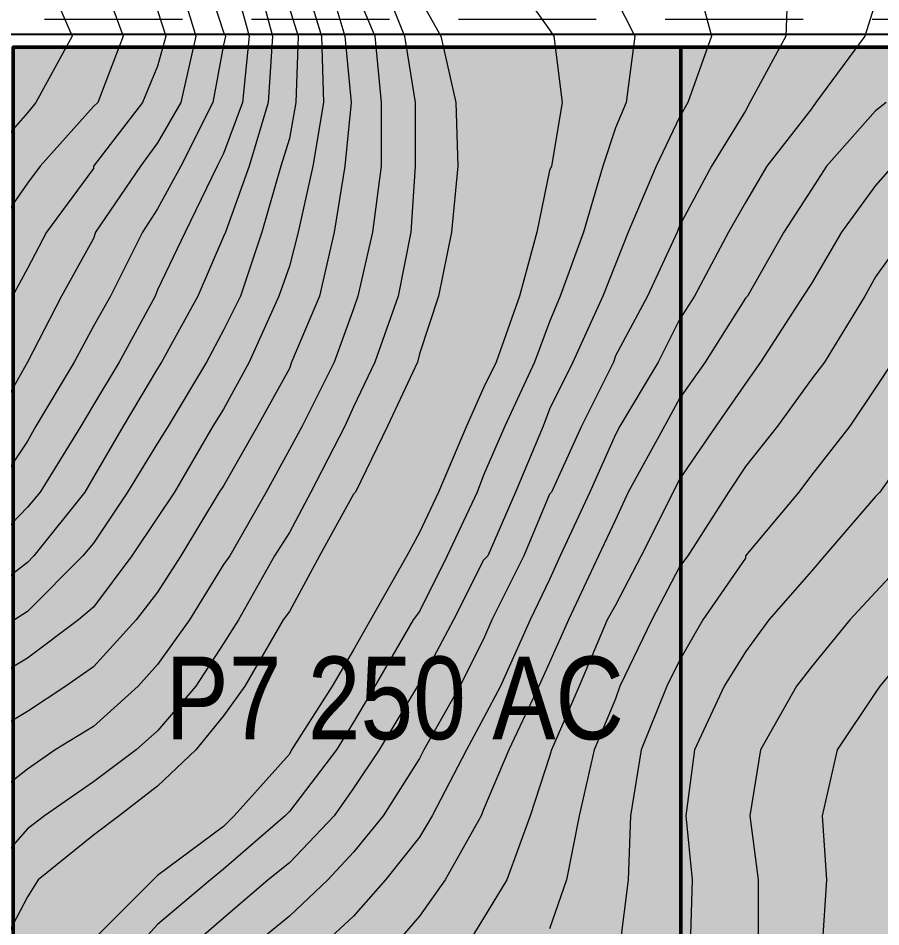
# Model space of a CAD drawing. Header units: metres. Extents: x 199095 to 216734, y 1644234 to 1657008.
# Drawn here: x 203241 to 204023, y 1653691 to 1654515 of the extents above; entities that cross this region are included whole.
import ezdxf

# ---------------------------------------------------------------- set-up
doc = ezdxf.new("R2010")
doc.units = ezdxf.units.M
doc.linetypes.add('DASHED', pattern=[0.75, 0.5, -0.25])
for name, color, linetype in [('250 Ac', 10, 'Continuous'), ('C-ANNO-MATC', 7, 'DASHED'), ('GRID', 7, 'Continuous')]:
    doc.layers.add(name, color=color, linetype=linetype)
doc.layers.add('CONTOURS', color=8, linetype='Continuous', lineweight=9)
doc.layers.add('Plot hatching', color=7, linetype='Continuous', true_color=0xffffdb)
doc.styles.get("Standard").update_dxf_attribs({"font": 'ARIALN.TTF'})

msp = doc.modelspace()

# ---------------------------------------------------------------- hatches: boundary and pattern name
at = {"layer": 'Plot hatching', "linetype": 'ByBlock'}
h = msp.add_hatch(color=256, dxfattribs=at)
h.dxf.hatch_style = 1
h.paths.add_polyline_path([(203841.21, 1654488.39), (203550.51, 1654488.39), (203236.29, 1654488.39), (203236.29, 1653572), (203241.72, 1653567.89), (203321.94, 1653546.84), (203345.45, 1653543.75), (203365.54, 1653547.15), (203381.01, 1653545.9), (203404.59, 1653530.32), (203446.37, 1653514.16), (203574.53, 1653468.93), (203613.57, 1653453.53), (203650.56, 1653429.54), (203661.1, 1653417.85), (203671.53, 1653407.71), (203686.8, 1653405.4), (203715.13, 1653404.83), (203753.27, 1653379.4), (203781.6, 1653362.92), (203822.35, 1653352.43), (203841.21, 1653343.97)])
at = {"layer": 'Plot hatching', "linetype": 'ByBlock', "lineweight": 9}
h = msp.add_hatch(color=256, dxfattribs=at)
h.dxf.hatch_style = 1
h.paths.add_polyline_path([(204668.84, 1654488.39), (204551.54, 1654488.39), (204312.54, 1654488.39), (204312.54, 1654288.39), (204299.45, 1654288.39), (204112.54, 1654288.39), (204112.54, 1654488.39), (203841.21, 1654488.39), (203841.21, 1653343.97), (203842.35, 1653343.46), (203896.28, 1653327.37), (203931.24, 1653307.96), (203948.44, 1653299.23), (203997.15, 1653282.99), (204062.07, 1653259.47), (204119.81, 1653240.68), (204142.63, 1653235.98), (204171.1, 1653344.67), (204215.85, 1653351.97), (204230.34, 1653344.29), (204239.25, 1653342.02), (204255.23, 1653343.84), (204271.07, 1653337.03), (204291.1, 1653336.29), (204299.45, 1653328.88), (204304.89, 1653324.06), (204331.59, 1653311.93), (204338.09, 1653315.1), (204360.86, 1653311.8), (204376.86, 1653311.84), (204403.35, 1653307.7), (204449.24, 1653304.22), (204462.93, 1653303.69), (204463.25, 1653312.73), (204510.25, 1653311.75), (204557.92, 1653315.4), (204606.3, 1653307.59), (204631.51, 1653306.81), (204668.84, 1653307.11)])

# ---------------------------------------------------------------- linework, layer by layer
at = {"layer": '250 Ac', "linetype": 'ByBlock', "lineweight": 50, "flags": 128}
msp.add_lwpolyline([(203841.21, 1654488.39), (203550.51, 1654488.39), (203236.29, 1654488.39), (203236.29, 1653572), (203241.72, 1653567.89), (203321.94, 1653546.84), (203345.45, 1653543.75), (203365.54, 1653547.15), (203381.01, 1653545.9), (203404.59, 1653530.32), (203446.37, 1653514.16), (203574.53, 1653468.93), (203613.57, 1653453.53), (203650.56, 1653429.54), (203661.1, 1653417.85), (203671.53, 1653407.71), (203686.8, 1653405.4), (203715.13, 1653404.83), (203753.27, 1653379.4), (203781.6, 1653362.92), (203822.35, 1653352.43), (203841.21, 1653343.97)], close=True, dxfattribs=at)
for points in [[(203236.29, 1654488.39), (203550.51, 1654488.39), (203841.21, 1654488.39), (204112.54, 1654488.39), (204312.54, 1654488.39), (204551.54, 1654488.39), (204668.84, 1654488.39), (204743.43, 1654488.39), (205982.28, 1653950.66)], [(204668.84, 1653307.11), (204668.84, 1654488.39), (204551.54, 1654488.39), (204312.54, 1654488.39), (204312.54, 1654288.39), (204299.45, 1654288.39), (204112.54, 1654288.39), (204112.54, 1654488.39), (203841.21, 1654488.39), (203841.21, 1653343.97)]]:
    msp.add_lwpolyline(points, dxfattribs=at)
at = {"layer": 'C-ANNO-MATC', "lineweight": 9, "ltscale": 250, "flags": 128}
msp.add_lwpolyline([(206048.82, 1653511.65), (206005.78, 1653967.71), (205381.6, 1654238.64), (204748.62, 1654513.39), (202032.18, 1654513.39)], dxfattribs=at)
at = {"layer": 'CONTOURS', "flags": 128}
for points in [[(203519.47, 1654556.12), (203536.86, 1654498.12), (203542.66, 1654438.25), (203536.86, 1654380.38), (203527.2, 1654320.5), (203513.69, 1654262.5), (203488.58, 1654202.75), (203486.64, 1654196.88), (203457.67, 1654144.75), (203426.77, 1654090.62), (203422.91, 1654084.88), (203388.14, 1654027), (203366.89, 1653994.12), (203347.58, 1653969), (203308.94, 1653926.5), (203283.83, 1653909.12), (203249.06, 1653886), (203191.12, 1653851.25)], [(203455.73, 1654556.12), (203471.19, 1654498.12), (203467.33, 1654438.25), (203449.94, 1654380.38), (203428.69, 1654320.5), (203426.77, 1654316.62), (203403.58, 1654262.5), (203370.75, 1654202.75), (203366.89, 1654196.88), (203335.98, 1654144.75), (203308.94, 1654098.38), (203301.22, 1654084.88), (203254.86, 1654027), (203249.06, 1654021.12), (203191.12, 1653976.75)], [(203498.23, 1654556.12), (203515.61, 1654498.12), (203517.55, 1654438.25), (203507.89, 1654380.38), (203494.36, 1654320.5), (203486.64, 1654289.62), (203476.98, 1654262.5), (203449.94, 1654202.75), (203426.77, 1654160.25), (203417.11, 1654144.75), (203382.34, 1654084.88), (203366.89, 1654061.75), (203343.7, 1654027), (203308.94, 1653980.62), (203295.42, 1653969), (203249.06, 1653934.25), (203206.58, 1653909.12)], [(203434.48, 1654556.12), (203449.94, 1654498.12), (203444.14, 1654438.25), (203426.77, 1654392), (203420.97, 1654380.38), (203392, 1654320.5), (203366.89, 1654268.38), (203364.95, 1654262.5), (203332.12, 1654202.75), (203308.94, 1654164.12), (203297.36, 1654144.75), (203260.66, 1654084.88), (203249.06, 1654071.38), (203206.58, 1654027)], [(203264.52, 1654556.12), (203289.62, 1654498.12), (203256.8, 1654438.25), (203249.06, 1654428.62), (203206.58, 1654380.38)], [(203567.77, 1654556.12), (203590.94, 1654498.12), (203600.59, 1654438.25), (203600.59, 1654380.38), (203596.73, 1654320.5), (203585.14, 1654262.5), (203563.91, 1654202.75), (203544.58, 1654162.12), (203536.86, 1654144.75), (203505.95, 1654084.88), (203486.64, 1654048.25), (203473.12, 1654027), (203440.28, 1653969), (203426.77, 1653947.75), (203401.66, 1653909.12), (203366.89, 1653868.62), (203347.58, 1653851.25), (203308.94, 1653822.25), (203264.52, 1653791.38), (203249.06, 1653779.75), (203208.5, 1653733.38)], [(203384.27, 1654556.12), (203401.66, 1654498.12), (203388.14, 1654438.25), (203366.89, 1654401.62), (203351.44, 1654380.38), (203310.88, 1654320.5), (203308.94, 1654314.75), (203279.97, 1654262.5), (203249.06, 1654202.75), (203249.06, 1654202.75), (203216.23, 1654144.75)], [(203409.38, 1654556.12), (203426.77, 1654502), (203428.69, 1654498.12), (203426.77, 1654490.5), (203417.11, 1654438.25), (203388.14, 1654380.38), (203366.89, 1654341.75), (203353.36, 1654320.5), (203324.39, 1654262.5), (203308.94, 1654235.5), (203291.56, 1654202.75), (203256.8, 1654144.75), (203249.06, 1654131.25), (203218.16, 1654084.88)], [(203314.73, 1654556.12), (203335.98, 1654498.12), (203312.8, 1654438.25), (203308.94, 1654434.38), (203260.66, 1654380.38), (203249.06, 1654364.88), (203218.16, 1654320.5)], [(203685.58, 1654556.12), (203722.28, 1654504), (203726.14, 1654498.12), (203733.88, 1654438.25), (203724.22, 1654380.38), (203722.28, 1654376.5), (203710.69, 1654320.5), (203695.23, 1654262.5), (203674, 1654202.75), (203662.41, 1654179.5), (203646.95, 1654144.75), (203621.84, 1654084.88), (203604.47, 1654048.25), (203592.88, 1654027), (203560.03, 1653969), (203544.58, 1653942), (203525.27, 1653909.12), (203488.58, 1653851.25), (203486.64, 1653847.38), (203436.42, 1653791.38), (203426.77, 1653781.75), (203366.89, 1653737.25), (203363.03, 1653733.38), (203308.94, 1653679.38)], [(203853.62, 1654556.12), (203869.08, 1654498.12), (203847.83, 1654438.25), (203840.11, 1654424.75), (203818.86, 1654380.38), (203793.75, 1654320.5), (203782.16, 1654291.5), (203770.56, 1654262.5), (203743.53, 1654202.75), (203722.28, 1654160.25), (203716.48, 1654144.75), (203691.38, 1654084.88), (203666.27, 1654027), (203662.41, 1654023.12), (203635.36, 1653969), (203604.47, 1653911.12), (203602.53, 1653909.12), (203567.77, 1653851.25), (203544.58, 1653816.5), (203527.2, 1653791.38), (203486.64, 1653748.88), (203467.33, 1653733.38), (203426.77, 1653698.62), (203397.8, 1653673.5)], [(203938.61, 1654556.12), (203936.67, 1654498.12), (203903.84, 1654438.25), (203899.98, 1654430.62), (203869.08, 1654380.38), (203840.11, 1654326.25), (203838.17, 1654320.5), (203811.12, 1654262.5), (203782.16, 1654208.5), (203780.23, 1654202.75), (203751.25, 1654144.75), (203724.22, 1654084.88), (203722.28, 1654083), (203699.11, 1654027), (203670.12, 1653969), (203662.41, 1653951.62), (203641.16, 1653909.12), (203608.33, 1653851.25), (203604.47, 1653843.5), (203571.62, 1653791.38), (203544.58, 1653758.5), (203521.41, 1653733.38), (203486.64, 1653700.62), (203453.8, 1653673.5)], [(203544.58, 1654544.5), (203563.91, 1654498.12), (203569.69, 1654438.25), (203569.69, 1654380.38), (203561.97, 1654320.5), (203548.45, 1654262.5), (203544.58, 1654251), (203527.2, 1654202.75), (203498.23, 1654144.75), (203486.64, 1654123.5), (203465.39, 1654084.88), (203432.56, 1654027), (203426.77, 1654019.25), (203395.86, 1653969), (203366.89, 1653928.5), (203349.5, 1653909.12), (203308.94, 1653872.5), (203274.17, 1653851.25), (203249.06, 1653833.88), (203194.98, 1653791.38)], [(203604.47, 1654532.88), (203623.78, 1654498.12), (203637.3, 1654438.25), (203639.23, 1654380.38), (203633.44, 1654320.5), (203621.84, 1654262.5), (203604.47, 1654210.38), (203602.53, 1654202.75), (203575.48, 1654144.75), (203546.52, 1654084.88), (203544.58, 1654083), (203513.69, 1654027), (203486.64, 1653976.75), (203480.84, 1653969), (203446.08, 1653909.12), (203426.77, 1653882.12), (203401.66, 1653851.25), (203366.89, 1653818.38), (203332.12, 1653791.38), (203308.94, 1653774), (203258.72, 1653733.38), (203249.06, 1653718), (203225.89, 1653673.5)], [(203782.16, 1654532.88), (203799.55, 1654498.12), (203791.81, 1654438.25), (203782.16, 1654415.12), (203770.56, 1654380.38), (203753.19, 1654320.5), (203731.94, 1654262.5), (203722.28, 1654239.38), (203708.77, 1654202.75), (203681.72, 1654144.75), (203662.41, 1654100.38), (203656.61, 1654084.88), (203629.58, 1654027), (203604.47, 1653976.75), (203598.67, 1653969), (203563.91, 1653909.12), (203544.58, 1653876.38), (203529.12, 1653851.25), (203486.64, 1653795.25), (203482.78, 1653791.38), (203426.77, 1653743.12), (203415.17, 1653733.38), (203366.89, 1653692.88), (203349.5, 1653673.5)], [(204017.8, 1654529), (204008.14, 1654498.12), (203963.72, 1654438.25), (203959.86, 1654432.5), (203919.3, 1654380.38), (203899.98, 1654347.5), (203884.53, 1654320.5), (203853.62, 1654262.5), (203840.11, 1654241.38), (203820.78, 1654202.75), (203786.02, 1654144.75), (203782.16, 1654137), (203758.98, 1654084.88), (203731.94, 1654027), (203722.28, 1654005.75), (203704.91, 1653969), (203677.86, 1653909.12), (203662.41, 1653880.12), (203646.95, 1653851.25), (203616.05, 1653791.38), (203604.47, 1653772), (203573.56, 1653733.38), (203544.58, 1653700.62), (203515.61, 1653673.5)], [(203366.89, 1654521.38), (203374.61, 1654498.12), (203366.89, 1654471.12), (203353.36, 1654438.25), (203308.94, 1654380.38), (203308.94, 1654378.38), (203266.45, 1654320.5), (203249.06, 1654287.62), (203235.55, 1654262.5)], [(203486.64, 1654523.25), (203494.36, 1654498.12), (203492.44, 1654438.25), (203486.64, 1654405.5), (203478.91, 1654380.38), (203461.53, 1654320.5), (203442.22, 1654262.5), (203426.77, 1654231.62), (203411.31, 1654202.75), (203376.55, 1654144.75), (203366.89, 1654129.25), (203339.84, 1654084.88), (203308.94, 1654038.5), (203299.28, 1654027), (203249.06, 1653976.75), (203237.47, 1653969)], [(204027.45, 1654438.25), (204017.8, 1654430.62), (203973.38, 1654380.38), (203959.86, 1654359.12), (203934.75, 1654320.5), (203901.91, 1654262.5), (203899.98, 1654260.62), (203863.28, 1654202.75), (203840.11, 1654169.88), (203826.58, 1654144.75), (203793.75, 1654084.88), (203782.16, 1654059.75), (203766.7, 1654027), (203739.67, 1653969), (203722.28, 1653930.38), (203712.62, 1653909.12), (203685.58, 1653851.25), (203662.41, 1653797.12), (203660.47, 1653791.38), (203627.64, 1653733.38), (203604.47, 1653700.62), (203581.28, 1653673.5)], [(204033.25, 1654380.38), (204017.8, 1654363), (203986.89, 1654320.5), (203959.86, 1654274.12), (203952.12, 1654262.5), (203913.5, 1654202.75), (203899.98, 1654183.38), (203872.94, 1654144.75), (203840.11, 1654096.5), (203834.31, 1654084.88), (203805.34, 1654027), (203782.16, 1653982.5), (203774.44, 1653969), (203749.33, 1653909.12), (203724.22, 1653851.25), (203722.28, 1653845.38), (203704.91, 1653791.38), (203683.66, 1653733.38), (203662.41, 1653698.62), (203646.95, 1653673.5)], [(204046.78, 1654320.5), (204017.8, 1654280), (204008.14, 1654262.5), (203971.45, 1654202.75), (203959.86, 1654187.25), (203928.95, 1654144.75), (203899.98, 1654108), (203884.53, 1654084.88), (203847.83, 1654027), (203840.11, 1654017.25), (203815, 1653969), (203786.02, 1653909.12), (203782.16, 1653897.5), (203762.84, 1653851.25), (203749.33, 1653791.38), (203737.73, 1653733.38), (203722.28, 1653689)], [(204033.25, 1654202.75), (204017.8, 1654179.5), (203994.62, 1654144.75), (203959.86, 1654100.38), (203948.27, 1654084.88), (203899.98, 1654027), (203899.98, 1654025), (203861.34, 1653969), (203840.11, 1653932.38), (203828.52, 1653909.12), (203805.34, 1653851.25), (203795.67, 1653791.38), (203793.75, 1653733.38), (203786.02, 1653673.5)], [(204064.16, 1654144.75), (204021.67, 1654084.88), (204017.8, 1654081), (203971.45, 1654027), (203959.86, 1654013.38), (203921.23, 1653969), (203899.98, 1653940), (203880.67, 1653909.12), (203853.62, 1653851.25), (203845.91, 1653791.38), (203851.69, 1653733.38), (203849.77, 1653673.5)], [(204048.7, 1654027), (204017.8, 1653994.12), (203994.62, 1653969), (203959.86, 1653926.5), (203946.34, 1653909.12), (203913.5, 1653851.25), (203903.84, 1653791.38), (203911.56, 1653733.38), (203911.56, 1653673.5)], [(204071.89, 1653969), (204021.67, 1653909.12), (204017.8, 1653903.38), (203983.03, 1653851.25), (203969.52, 1653791.38), (203973.38, 1653733.38), (203969.52, 1653673.5)]]:
    msp.add_lwpolyline(points, dxfattribs=at)
at = {"layer": 'GRID'}
msp.add_line((199594.67, 1654500), (213350, 1654500), dxfattribs=at)

# ---------------------------------------------------------------- texts
at = {"layer": '250 Ac', "linetype": 'Continuous'}
msp.add_text('P7 250 AC', height=75, dxfattribs=at).set_placement((203374.24, 1653860.82, -448))

doc.saveas('drawing.dxf')
